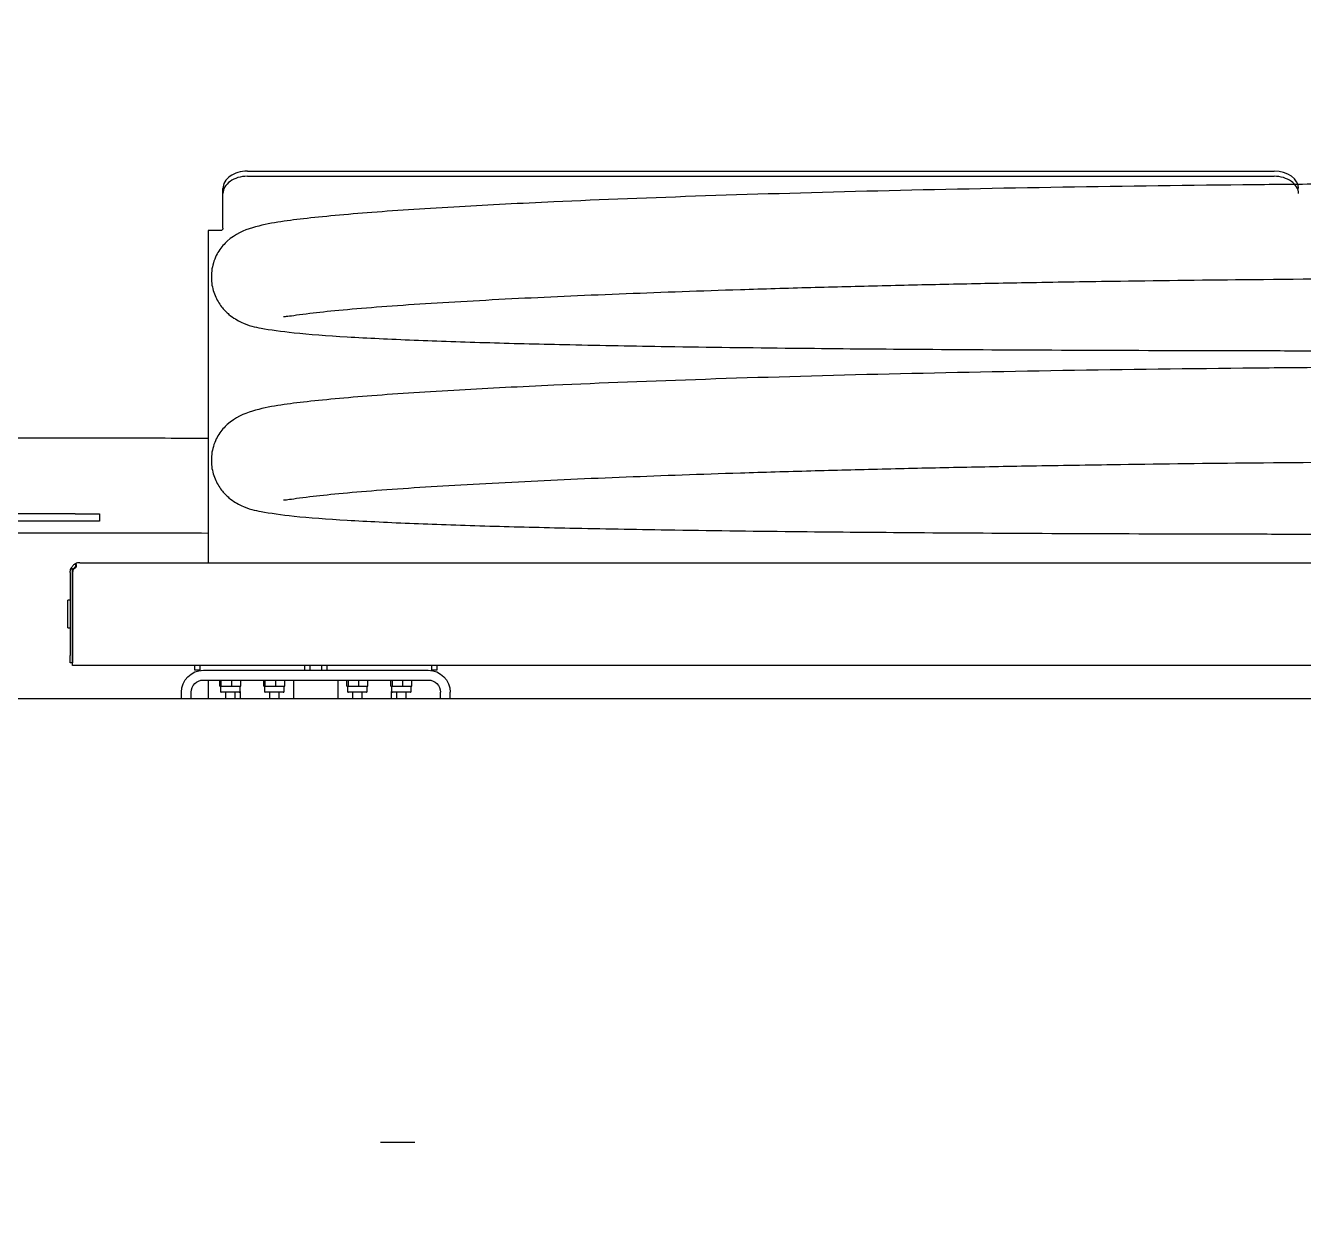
# Model space of a CAD drawing. Header units: millimetres. Extents: x 10462777 to 22643323, y 453826 to 1389191.
# Drawn here: x 11267779 to 11268285, y 578301 to 578772 of the extents above; entities that cross this region are included whole.
import ezdxf

# ---------------------------------------------------------------- set-up
doc = ezdxf.new("R2010")
doc.units = ezdxf.units.MM
doc.header["$LTSCALE"] = 200
doc.header["$MEASUREMENT"] = 0
doc.linetypes.add('CENTER', pattern=[2, 1.25, -0.25, 0.25, -0.25])
doc.linetypes.add('PHANTOM', pattern=[2.5, 1.25, -0.25, 0.25, -0.25, 0.25, -0.25])
doc.layers.add('1', color=1, linetype='CENTER')
doc.layers.add('11', color=6, linetype='PHANTOM')
doc.layers.add('LAYOUT', color=8, linetype='CONTINUOUS', lineweight=25)

# ---------------------------------------------------------------- blocks, each defined once
blk = doc.blocks.new('r710ic')
at = {"layer": 'LAYOUT', "color": 3}
blk.add_circle((272041.37, 104232.63), 2050.12, dxfattribs=at)

msp = doc.modelspace()

# ---------------------------------------------------------------- linework, layer by layer
at = {"layer": '1', "color": 252, "linetype": 'Continuous'}
for p, q in [((11267867.07805, 578714.38799), (11268273.80636, 578714.38799)), ((11267867.07805, 578712.3337), (11268273.80636, 578712.3337)), ((11267857.39404, 578705.48607), (11267857.39404, 578707.54036)), ((11267857.39404, 578697.43507), (11267857.39404, 578705.48607)), ((11267857.39404, 578695.38078), (11267857.39404, 578697.43507)), ((11267857.39404, 578691.81812), (11267857.39404, 578695.38078)), ((11267851.58364, 578690.84972), (11267851.58364, 578559.28764)), ((11267856.42564, 578690.84972), (11267851.58364, 578690.84972)), ((11267798.81484, 578578.65408), (11267319.45647, 578578.65408)), ((11267798.81484, 578578.65408), (11267808.49884, 578578.65408)), ((11267808.49884, 578578.65408), (11267808.49884, 578575.74888)), ((11267798.81484, 578575.74888), (11267319.45647, 578575.74888)), ((11267808.49884, 578575.74888), (11267798.81484, 578575.74888)), ((11267800.75164, 578559.28607), (11268480.56896, 578559.28607)), ((11267796.87803, 578555.41247), (11267796.87803, 578522.48684)), ((11267797.84644, 578556.72382), (11267797.84644, 578555.41247)), ((11267797.84839, 578555.41442), (11267797.84644, 578555.41247)), ((11267797.84644, 578555.41247), (11267797.84644, 578522.48684)), ((11267797.84837, 578555.41247), (11267797.84837, 578557.00611)), ((11267797.84837, 578522.48684), (11267797.84837, 578555.41247)), ((11267796.87803, 578519.58164), (11267796.87803, 578522.48684)), ((11267797.84644, 578519.58164), (11267796.87803, 578519.58164)), ((11267797.84644, 578522.48684), (11267797.84644, 578519.58164)), ((11267797.8487, 578519.58164), (11267797.84644, 578519.58164)), ((11267797.84837, 578518.61324), (11267797.84837, 578522.48684)), ((11268483.47222, 578518.61324), (11267797.84837, 578518.61324)), ((11267846.26647, 578516.67644), (11267846.26647, 578518.61348)), ((11267848.20327, 578518.61348), (11267848.20327, 578516.67644)), ((11267889.84451, 578516.67644), (11267889.84451, 578518.61348)), ((11267891.78131, 578518.61348), (11267891.78131, 578516.67644)), ((11267896.62331, 578516.67644), (11267896.62331, 578518.61348)), ((11267898.56011, 578518.61348), (11267898.56011, 578516.67644)), ((11267940.20134, 578516.67644), (11267940.20134, 578518.61348)), ((11267942.13815, 578518.61348), (11267942.13815, 578516.67644)), ((11267848.20327, 578516.67644), (11267846.26647, 578516.67644)), ((11267849.65588, 578516.67644), (11267938.74874, 578516.67644)), ((11267849.65588, 578512.80283), (11267938.74874, 578512.80283)), ((11267851.58364, 578512.8044), (11267851.58364, 578505.37798)), ((11267885.4867, 578505.37694), (11267885.4867, 578512.80283)), ((11267902.91792, 578512.80283), (11267902.91792, 578505.37694)), ((11267942.13815, 578516.67644), (11267940.20134, 578516.67644)), ((11267840.94027, 578505.37756), (11267840.94027, 578507.96083)), ((11267844.81387, 578505.37756), (11267844.81387, 578507.96083)), ((11267864.18189, 578508.25725), (11267864.18189, 578505.37694)), ((11267924.22273, 578505.37694), (11267924.22273, 578508.25725)), ((11267943.59075, 578505.37756), (11267943.59075, 578507.96083)), ((11267947.46435, 578505.37756), (11267947.46435, 578507.96083)), ((11268292.69921, 578505.37763), (11267682.60675, 578505.37763))]:
    msp.add_line(p, q, dxfattribs=at)
at = {"layer": '1', "color": 35, "linetype": 'Continuous'}
msp.add_line((11267919.82038, 578329.77509), (11267933.37799, 578329.77509), dxfattribs=at)
at = {"layer": '1', "color": 252, "linetype": 'Continuous'}
msp.add_arc((11267800.75164, 578555.41247), 3.8736, 90, 117.7806902, dxfattribs=at)
at = {"layer": '1', "color": 252, "linetype": 'Continuous', "extrusion": (0, 0, -1)}
for centre, radius, start, end in [((-11267800.75164, 578555.41247), 3.8736, 0, 24.2934569), ((-11267849.65588, 578507.96083), 8.71561, 0, 90), ((-11267849.65588, 578507.96083), 4.842, 0, 90), ((-11267938.74874, 578507.96083), 8.71561, 90, 180), ((-11267938.74874, 578507.96083), 4.842, 90, 180)]:
    msp.add_arc(centre, radius, start, end, dxfattribs=at)
at = {"layer": '1', "color": 252, "linetype": 'Continuous'}
for centre, major_axis, ratio, start_param, end_param in [((11267867.07805, 578707.54036), (-9.68401, 0), 0.707106781, 4.71238898, 6.283185307), ((11267867.07805, 578705.48607), (9.68401, 0), 0.707106781, 1.570796327, 3.141592654), ((11268273.80636, 578707.54036), (-9.68401, 0), 0.707106781, 3.141592654, 4.71238898), ((11268273.80636, 578705.48607), (9.68401, 0), 0.707106781, 0, 1.570796327), ((11267800.75164, 578555.41247), (0, 3.8736), 0.999333333, 0, 0.484864512), ((11267800.75164, 578555.41247), (0, 2.9052), 1, 1.164179102, 1.570796327)]:
    msp.add_ellipse(centre, major_axis=major_axis, ratio=ratio, start_param=start_param, end_param=end_param, dxfattribs=at)
for points, knots in [([(11267857.39404, 578691.81812), (11267857.39404, 578691.68988), (11267857.36873, 578691.56402), (11267857.2711, 578691.32906), (11267857.19882, 578691.22146), (11267857.01955, 578691.04283), (11267856.91123, 578690.97087), (11267856.67854, 578690.87489), (11267856.55208, 578690.84972), (11267856.42564, 578690.84972)], [0, 0, 0, 0, 0.25, 0.25, 0.5, 0.5, 0.75, 0.75, 1, 1, 1, 1]), ([(11267798.9462, 578558.83959), (11267798.85125, 578558.78957), (11267798.74025, 578558.72578), (11267798.51032, 578558.57478), (11267798.38903, 578558.48596), (11267798.1536, 578558.2897), (11267798.03605, 578558.17922), (11267797.82149, 578557.95089), (11267797.72125, 578557.82972), (11267797.547, 578557.59343), (11267797.47068, 578557.47534), (11267797.34555, 578557.26145), (11267797.29501, 578557.1628), (11267797.22177, 578557.00996), (11267797.19864, 578556.9556), (11267797.18762, 578556.92993), (11267797.19033, 578556.93676), (11267797.19967, 578556.95809)], [0, 0, 0, 0, 0.130806155, 0.130806155, 0.26161231, 0.26161231, 0.392418465, 0.392418465, 0.52322462, 0.52322462, 0.654030775, 0.654030775, 0.78483693, 0.78483693, 0.915643085, 0.915643085, 1, 1, 1, 1]), ([(11267797.84837, 578557.00611), (11267797.92211, 578556.97777), (11267797.99798, 578556.95727), (11267798.15453, 578556.93424), (11267798.23528, 578556.93221), (11267798.47064, 578556.95527), (11267798.62301, 578557.00917), (11267798.89256, 578557.16367), (11267799.00766, 578557.26083), (11267799.20346, 578557.47727), (11267799.2814, 578557.59397), (11267799.39625, 578557.83201), (11267799.43189, 578557.9502), (11267799.45645, 578558.18196), (11267799.44416, 578558.28921), (11267799.33776, 578558.58691), (11267799.17889, 578558.73919), (11267798.9474, 578558.83959)], [0, 0, 0, 0, 0.0625, 0.0625, 0.125, 0.125, 0.25, 0.25, 0.375, 0.375, 0.5, 0.5, 0.625, 0.625, 0.75, 0.75, 1, 1, 1, 1]), ([(11267799.19836, 578557.86757), (11267799.16229, 578558.00527), (11267799.12627, 578558.143), (11267799.06622, 578558.37404), (11267799.04207, 578558.4673), (11267798.99401, 578558.65356), (11267798.97009, 578558.74657), (11267798.9462, 578558.83959)], [0, 0, 0, 0, 0.425488431, 0.425488431, 0.713241963, 0.713241963, 1, 1, 1, 1]), ([(11267799.1994, 578557.86757), (11267799.15704, 578558.02938), (11267799.11476, 578558.19123), (11267799.05173, 578558.43439), (11267799.03075, 578558.51559), (11267798.98897, 578558.67772), (11267798.96817, 578558.75865), (11267798.9474, 578558.83959)], [0, 0, 0, 0, 0.499971524, 0.499971524, 0.750483739, 0.750483739, 1, 1, 1, 1]), ([(11267799.19836, 578557.86757), (11267799.12713, 578557.8225), (11267799.04825, 578557.7681), (11267798.88759, 578557.64313), (11267798.8038, 578557.57076), (11267798.64616, 578557.41728), (11267798.57021, 578557.33408), (11267798.43713, 578557.17153), (11267798.37856, 578557.09077), (11267798.31249, 578556.99097), (11267798.29679, 578556.96641), (11267798.28201, 578556.94257)], [0, 0, 0, 0, 0.230548292, 0.230548292, 0.461096583, 0.461096583, 0.691644875, 0.691644875, 0.922193167, 0.922193167, 1, 1, 1, 1])]:
    msp.add_open_spline(points, degree=3, knots=knots, dxfattribs=at)
for points, degree in [([(11267797.22104, 578557.00611), (11267797.84644, 578556.72382)], 1), ([(11267799.34528, 578557.74229), (11267799.30568, 578557.78959), (11267799.25644, 578557.83107), (11267799.1994, 578557.86757)], 3)]:
    msp.add_open_spline(points, degree=degree, dxfattribs=at)
at = {"layer": '11', "color": 60, "linetype": 'Continuous'}
for p, q in [((11267796.87802, 578544.44049), (11267795.93869, 578544.44049)), ((11267795.93869, 578533.45882), (11267795.93869, 578544.44049)), ((11267795.93869, 578533.45882), (11267796.87802, 578533.45882)), ((11267856.17658, 578510.43025), (11267856.17658, 578512.80283)), ((11267856.75865, 578510.43025), (11267856.75865, 578512.80283)), ((11267860.89035, 578510.43025), (11267860.89035, 578512.80283)), ((11267864.43998, 578510.43025), (11267864.43998, 578512.80283)), ((11267873.6078, 578510.43025), (11267873.6078, 578512.80283)), ((11267874.18987, 578510.43025), (11267874.18987, 578512.80283)), ((11267878.32157, 578510.43025), (11267878.32157, 578512.80283)), ((11267881.87119, 578510.43025), (11267881.87119, 578512.80283)), ((11267906.53342, 578510.43025), (11267906.53342, 578512.80283)), ((11267907.11549, 578510.43025), (11267907.11549, 578512.80283)), ((11267911.24719, 578510.43025), (11267911.24719, 578512.80283)), ((11267914.79682, 578510.43025), (11267914.79682, 578512.80283)), ((11267923.96464, 578510.43025), (11267923.96464, 578512.80283)), ((11267924.54671, 578510.43025), (11267924.54671, 578512.80283)), ((11267928.6784, 578510.43025), (11267928.6784, 578512.80283)), ((11267932.22803, 578510.43025), (11267932.22803, 578512.80283)), ((11267856.17658, 578510.43025), (11267856.46762, 578510.43025)), ((11267856.43468, 578510.43025), (11267856.43468, 578508.2574)), ((11267856.46762, 578510.43025), (11267856.75865, 578510.43025)), ((11267863.88531, 578507.96083), (11267856.73125, 578507.96083)), ((11267856.75865, 578510.43025), (11267858.8245, 578510.43025)), ((11267858.36252, 578507.96095), (11267858.36252, 578505.37774)), ((11267858.8245, 578510.43025), (11267860.89035, 578510.43025)), ((11267860.89035, 578510.43025), (11267862.66517, 578510.43025)), ((11267862.25404, 578505.37774), (11267862.25404, 578507.96095)), ((11267862.66517, 578510.43025), (11267864.43998, 578510.43025)), ((11267864.18189, 578508.2574), (11267864.18189, 578510.43025)), ((11267873.6078, 578510.43025), (11267873.89883, 578510.43025)), ((11267873.86589, 578510.43025), (11267873.86589, 578508.2574)), ((11267873.89883, 578510.43025), (11267874.18987, 578510.43025)), ((11267881.31653, 578507.96083), (11267874.16247, 578507.96083)), ((11267874.18987, 578510.43025), (11267876.25572, 578510.43025)), ((11267875.79374, 578507.96095), (11267875.79374, 578505.37774)), ((11267876.25572, 578510.43025), (11267878.32157, 578510.43025)), ((11267878.32157, 578510.43025), (11267880.09638, 578510.43025)), ((11267879.68526, 578505.37774), (11267879.68526, 578507.96095)), ((11267880.09638, 578510.43025), (11267881.87119, 578510.43025)), ((11267881.6131, 578508.2574), (11267881.6131, 578510.43025)), ((11267906.53342, 578510.43025), (11267906.82446, 578510.43025)), ((11267906.79152, 578510.43025), (11267906.79152, 578508.2574)), ((11267906.82446, 578510.43025), (11267907.11549, 578510.43025)), ((11267914.24215, 578507.96083), (11267907.08809, 578507.96083)), ((11267907.11549, 578510.43025), (11267909.18134, 578510.43025)), ((11267908.71936, 578507.96095), (11267908.71936, 578505.37774)), ((11267909.18134, 578510.43025), (11267911.24719, 578510.43025)), ((11267911.24719, 578510.43025), (11267913.02201, 578510.43025)), ((11267912.61088, 578505.37774), (11267912.61088, 578507.96095)), ((11267913.02201, 578510.43025), (11267914.79682, 578510.43025)), ((11267914.53872, 578508.2574), (11267914.53872, 578510.43025)), ((11267923.96464, 578510.43025), (11267924.25567, 578510.43025)), ((11267924.22273, 578510.43025), (11267924.22273, 578508.2574)), ((11267924.25567, 578510.43025), (11267924.54671, 578510.43025)), ((11267931.67337, 578507.96083), (11267924.5193, 578507.96083)), ((11267924.54671, 578510.43025), (11267926.61256, 578510.43025)), ((11267926.15057, 578507.96095), (11267926.15057, 578505.37774)), ((11267926.61256, 578510.43025), (11267928.6784, 578510.43025)), ((11267928.6784, 578510.43025), (11267930.45322, 578510.43025)), ((11267930.0421, 578505.37774), (11267930.0421, 578507.96095)), ((11267930.45322, 578510.43025), (11267932.22803, 578510.43025)), ((11267931.96994, 578508.2574), (11267931.96994, 578510.43025))]:
    msp.add_line(p, q, dxfattribs=at)
for centre, start, end in [((11267856.73125, 578508.2574), 180, 270), ((11267863.88531, 578508.2574), 270, 0), ((11267874.16247, 578508.2574), 180, 270), ((11267881.31653, 578508.2574), 270, 0), ((11267907.08809, 578508.2574), 180, 270), ((11267914.24215, 578508.2574), 270, 0), ((11267924.5193, 578508.2574), 180, 270), ((11267931.67337, 578508.2574), 270, 0)]:
    msp.add_arc(centre, 0.29657, start, end, dxfattribs=at)
at = {"layer": '11', "color": 27, "linetype": 'Continuous'}
for points, knots in [([(11268480.07618, 578709.72707), (11268458.81676, 578709.73944), (11268420.4785, 578709.72141), (11268369.21871, 578709.62815), (11268329.23661, 578709.45667), (11268296.27968, 578709.24442), (11268250.3887, 578708.85022), (11268189.34448, 578708.06477), (11268115.96722, 578706.58704), (11268048.05246, 578704.63989), (11267993.17815, 578702.50366), (11267949.37312, 578700.27913), (11267915.7393, 578698.11284), (11267892.4533, 578695.9619), (11267879.2419, 578694.30465), (11267868.86442, 578692.2339), (11267861.19487, 578689.06093), (11267855.87608, 578683.35945), (11267853.11986, 578677.75328), (11267852.5087, 578670.77969), (11267854.03695, 578665.03413), (11267856.66158, 578660.62943), (11267860.62596, 578656.66016), (11267866.88916, 578653.29458), (11267872.79411, 578652.0593), (11267885.68835, 578650.1528), (11267905.40996, 578648.75247), (11267932.35797, 578647.42439), (11267962.48055, 578646.4187), (11267996.23867, 578645.58192), (11268036.42559, 578644.84993), (11268081.35906, 578644.27567), (11268131.07406, 578643.83666), (11268184.48206, 578643.52394), (11268231.473, 578643.36442), (11268269.78946, 578643.28329), (11268297.19035, 578643.24323), (11268325.72646, 578643.21724), (11268355.33192, 578643.20307), (11268385.91911, 578643.19831), (11268406.62809, 578643.19747), (11268417.12916, 578643.19804)], [0, 0, 0, 0, 0.043338929, 0.078212892, 0.104580407, 0.125177175, 0.146016449, 0.199653147, 0.25371049, 0.307875132, 0.36052348, 0.397474484, 0.437237637, 0.475909157, 0.494452542, 0.512880302, 0.531840144, 0.538413152, 0.544223151, 0.549433678, 0.554261276, 0.558748983, 0.562872569, 0.570196861, 0.586581798, 0.608488587, 0.634381252, 0.659675869, 0.684481645, 0.708818231, 0.736931342, 0.772027626, 0.803506466, 0.839975354, 0.881706471, 0.899552783, 0.918198626, 0.937615941, 0.957763001, 0.978582647, 1, 1, 1, 1]), ([(11267881.45647, 578656.78498), (11267881.48732, 578656.77223), (11267881.80175, 578656.80223), (11267883.48728, 578656.94311), (11267890.43181, 578658.01441), (11267903.10369, 578659.33307), (11267917.86698, 578660.58862), (11267940.5974, 578662.19136), (11267972.91164, 578664.01724), (11268015.97778, 578665.91889), (11268055.57486, 578667.31798), (11268089.93168, 578668.33629), (11268118.14095, 578669.06667), (11268146.59657, 578669.7072), (11268176.98557, 578670.29638), (11268215.19899, 578670.91659), (11268264.83042, 578671.52546), (11268327.61063, 578672.0101), (11268400.62121, 578672.23621), (11268452.48929, 578672.27616), (11268480.07619, 578672.25007)], [0, 0, 0, 0, 0.005970633, 0.025080224, 0.072500085, 0.111561689, 0.152930905, 0.194111736, 0.274719555, 0.351562751, 0.425680814, 0.468975004, 0.511221591, 0.55233763, 0.593128597, 0.640642087, 0.711560601, 0.795130913, 0.891263181, 1, 1, 1, 1]), ([(11268480.07618, 578637.09702), (11268458.81676, 578637.10939), (11268420.4785, 578637.09135), (11268369.21871, 578636.9981), (11268329.23661, 578636.82661), (11268296.27968, 578636.61436), (11268250.3887, 578636.22017), (11268189.34448, 578635.43471), (11268115.96722, 578633.95698), (11268048.05246, 578632.00984), (11267993.17815, 578629.87361), (11267949.37312, 578627.64907), (11267915.7393, 578625.48278), (11267892.4533, 578623.33184), (11267879.2419, 578621.67459), (11267868.86442, 578619.60385), (11267861.19487, 578616.43087), (11267855.87608, 578610.72939), (11267853.11986, 578605.12322), (11267852.5087, 578598.14963), (11267854.03695, 578592.40407), (11267856.66158, 578587.99938), (11267860.62596, 578584.0301), (11267866.88916, 578580.66452), (11267872.79411, 578579.42924), (11267885.68835, 578577.52274), (11267905.40996, 578576.12241), (11267932.35797, 578574.79433), (11267962.48055, 578573.78865), (11267996.23867, 578572.95187), (11268036.42559, 578572.21988), (11268081.35906, 578571.64561), (11268131.07406, 578571.2066), (11268184.48206, 578570.89388), (11268231.473, 578570.73437), (11268269.78946, 578570.65324), (11268297.19035, 578570.61318), (11268325.72646, 578570.58718), (11268355.33192, 578570.57302), (11268385.91911, 578570.56825), (11268406.62809, 578570.56742), (11268417.12916, 578570.56799)], [0, 0, 0, 0, 0.043338929, 0.078212892, 0.104580407, 0.125177175, 0.146016449, 0.199653147, 0.25371049, 0.307875132, 0.36052348, 0.397474484, 0.437237637, 0.475909157, 0.494452542, 0.512880302, 0.531840144, 0.538413152, 0.544223151, 0.549433678, 0.554261276, 0.558748983, 0.562872569, 0.570196861, 0.586581798, 0.608488587, 0.634381252, 0.659675869, 0.684481645, 0.708818231, 0.736931342, 0.772027626, 0.803506466, 0.839975354, 0.881706471, 0.899552783, 0.918198626, 0.937615941, 0.957763001, 0.978582647, 1, 1, 1, 1]), ([(11267851.60845, 578608.52242), (11267838.58041, 578608.54293), (11267793.87873, 578608.61515), (11267717.46561, 578608.74891), (11267627.05988, 578608.92174), (11267542.10375, 578609.09378), (11267472.38121, 578609.23973), (11267415.05951, 578609.36081), (11267370.76726, 578609.45404), (11267336.38743, 578609.52547), (11267313.91483, 578609.57137), (11267304.10238, 578609.5912), (11267301.1615, 578609.59712)], [0, 0, 0, 0, 0.06965587, 0.238839071, 0.407005804, 0.548444046, 0.688148848, 0.778752813, 0.86189403, 0.938224462, 0.981343635, 1, 1, 1, 1]), ([(11267881.45647, 578584.15493), (11267881.48732, 578584.14218), (11267881.80175, 578584.17218), (11267883.48728, 578584.31306), (11267890.43181, 578585.38435), (11267903.10369, 578586.70301), (11267917.86698, 578587.95856), (11267940.5974, 578589.5613), (11267972.91164, 578591.38719), (11268015.97778, 578593.28883), (11268055.57486, 578594.68792), (11268089.93168, 578595.70623), (11268118.14095, 578596.43662), (11268146.59657, 578597.07715), (11268176.98557, 578597.66633), (11268215.19899, 578598.28653), (11268264.83042, 578598.8954), (11268327.61063, 578599.38004), (11268392.71869, 578599.58168), (11268436.68115, 578599.63113), (11268456.32714, 578599.6311)], [0, 0, 0, 0, 0.006163043, 0.025888463, 0.074836486, 0.115156897, 0.157859285, 0.200367218, 0.28357272, 0.362892281, 0.439398888, 0.484088284, 0.527696319, 0.570137371, 0.612242876, 0.661287545, 0.734491493, 0.820754959, 0.919985205, 1, 1, 1, 1]), ([(11267639.99657, 578571.42089), (11267643.27227, 578571.4145), (11267673.5468, 578571.35569), (11267729.73273, 578571.25015), (11267796.90709, 578571.13323), (11267837.13649, 578571.06805), (11267851.5833, 578571.04531)], [0, 0, 0, 0, 0.046213924, 0.427172458, 0.794135559, 1, 1, 1, 1])]:
    msp.add_open_spline(points, degree=3, knots=knots, dxfattribs=at)

# ---------------------------------------------------------------- block references
at = {"layer": 'LAYOUT', "color": 2, "rotation": 270}
msp.add_blockref('r710ic', (11164953.374, 851772.39677, 0), dxfattribs=at)

doc.saveas('drawing.dxf')
